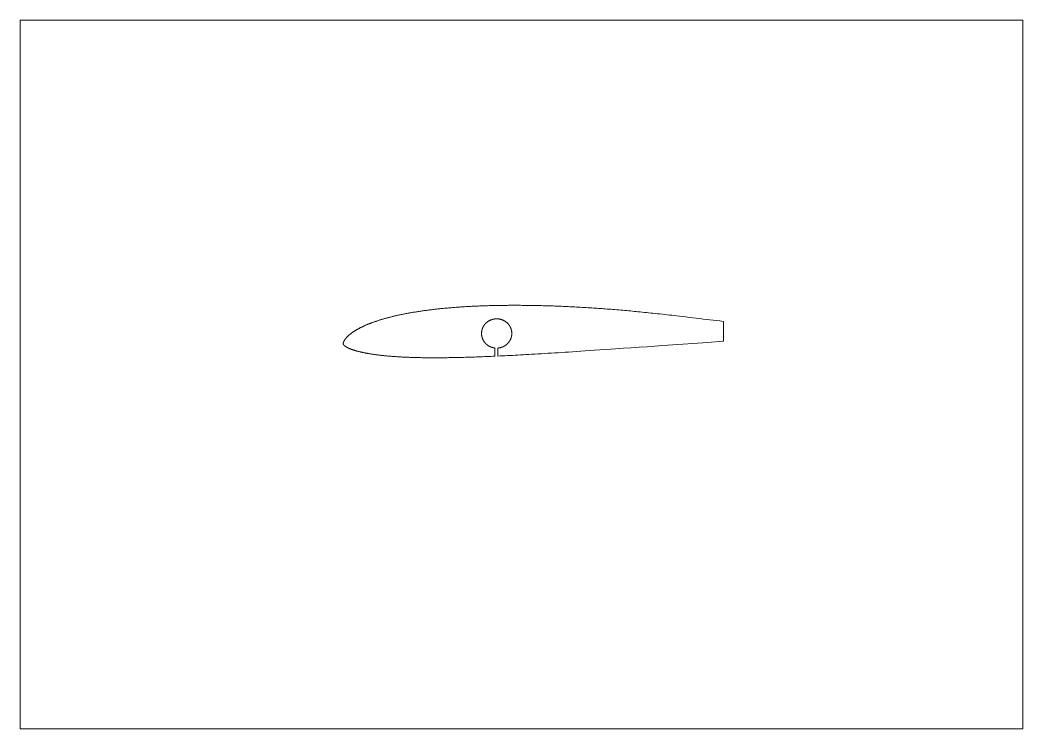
# Paper-space layout 'Sheet' of a CAD drawing. Header units: millimetres. Extents: x 0 to 420, y 0 to 297.
# The model-space entities are those that its viewports show. They can reach past a viewport. Long polylines and large blocks are cut down to what shows.
import ezdxf

# ---------------------------------------------------------------- set-up
doc = ezdxf.new("R2010")
doc.units = ezdxf.units.MM
doc.layers.add('Geometries', color=7, linetype='Continuous')

msp = doc.modelspace()

# ---------------------------------------------------------------- linework, layer by layer
at = {"layer": 'Geometries', "linetype": 'Continuous', "lineweight": 13}
for p, q in [((294.64, 162.8), (294.64, 170.56)), ((198.85, 156.17), (198.85, 159.61)), ((200.05, 159.59), (200.05, 156.22))]:
    msp.add_line(p, q, dxfattribs=at)
at = {"layer": 'Geometries', "linetype": 'Continuous', "lineweight": 13, "flags": 128}
for points in [[(135.37, 161.62), (135.38, 161.66), (135.39, 161.7), (135.39, 161.75), (135.4, 161.79), (135.41, 161.84), (135.42, 161.88), (135.43, 161.92), (135.45, 161.97), (135.46, 162.02), (135.48, 162.07), (135.49, 162.11), (135.51, 162.16), (135.53, 162.21), (135.55, 162.26), (135.57, 162.31), (135.59, 162.36), (135.62, 162.41), (135.64, 162.46), (135.67, 162.51), (135.69, 162.56), (135.72, 162.62), (135.75, 162.67), (135.78, 162.73), (135.81, 162.78), (135.85, 162.84), (135.88, 162.89), (135.91, 162.95), (135.95, 163), (135.99, 163.06), (136.03, 163.12), (136.07, 163.18), (136.11, 163.23), (136.16, 163.3), (136.21, 163.38), (136.27, 163.45), (136.32, 163.51), (136.38, 163.58), (136.43, 163.65), (136.49, 163.72), (136.54, 163.78), (136.6, 163.85), (136.67, 163.93), (136.74, 164), (136.81, 164.08), (136.88, 164.16), (136.95, 164.23), (137.02, 164.31), (137.1, 164.39), (137.18, 164.47), (137.26, 164.55), (137.34, 164.62), (137.42, 164.7), (137.5, 164.78), (137.59, 164.85), (137.67, 164.92), (137.74, 164.99), (137.82, 165.06), (137.9, 165.12), (137.98, 165.19), (138.06, 165.25), (138.17, 165.34), (138.28, 165.43), (138.39, 165.51), (138.49, 165.6), (138.6, 165.68), (138.71, 165.77), (138.82, 165.85), (138.94, 165.93), (139.04, 166.01), (139.15, 166.09), (139.25, 166.16), (139.36, 166.24), (139.47, 166.31), (139.58, 166.39), (139.68, 166.46), (139.79, 166.52), (139.89, 166.59), (139.99, 166.66), (140.1, 166.72), (140.23, 166.81), (140.37, 166.89), (140.5, 166.97), (140.64, 167.05), (140.78, 167.13), (140.91, 167.21), (141.05, 167.29), (141.21, 167.39), (141.37, 167.48), (141.53, 167.57), (141.69, 167.66), (141.85, 167.75), (142.01, 167.83), (142.17, 167.92), (142.32, 168), (142.48, 168.08), (142.63, 168.16), (142.78, 168.24), (142.93, 168.31), (143.08, 168.38), (143.23, 168.46), (143.39, 168.53), (143.54, 168.6), (143.69, 168.67), (143.87, 168.76), (144.05, 168.84), (144.23, 168.92), (144.41, 169), (144.59, 169.08), (144.77, 169.16), (144.96, 169.24), (145.14, 169.32), (145.33, 169.4), (145.52, 169.48), (145.7, 169.55), (145.92, 169.64), (146.14, 169.73), (146.35, 169.82), (146.57, 169.9), (146.79, 169.99), (147.01, 170.07), (147.22, 170.15), (147.43, 170.23), (147.63, 170.3), (147.84, 170.38), (148.05, 170.45), (148.27, 170.53), (148.49, 170.61), (148.71, 170.69), (148.94, 170.76), (149.16, 170.84), (149.38, 170.91), (149.64, 171), (149.91, 171.08), (150.17, 171.17), (150.43, 171.25), (150.7, 171.34), (150.97, 171.42), (151.24, 171.5), (151.51, 171.58), (151.78, 171.66), (152.06, 171.74), (152.33, 171.82), (152.6, 171.9), (152.88, 171.98), (153.16, 172.05), (153.43, 172.13), (153.71, 172.2), (153.99, 172.28), (154.26, 172.35), (154.57, 172.43), (154.87, 172.51), (155.18, 172.59), (155.49, 172.66), (155.79, 172.74), (156.1, 172.81), (156.41, 172.89), (156.71, 172.96), (157.02, 173.03), (157.33, 173.1), (157.63, 173.17), (157.93, 173.24), (158.23, 173.31), (158.54, 173.37), (158.88, 173.45), (159.23, 173.52), (159.57, 173.59), (159.92, 173.66), (160.26, 173.73), (160.61, 173.8), (160.95, 173.87), (161.3, 173.94), (161.66, 174.01), (162.02, 174.08), (162.38, 174.14), (162.75, 174.21), (163.11, 174.28), (163.47, 174.34), (163.87, 174.41), (164.27, 174.48), (164.66, 174.55), (165.06, 174.61), (165.46, 174.68), (165.85, 174.74), (166.25, 174.81), (166.69, 174.88), (167.13, 174.94), (167.56, 175.01), (168, 175.07), (168.44, 175.14), (168.88, 175.2), (169.32, 175.26), (169.76, 175.32), (170.19, 175.38), (170.63, 175.44), (171.06, 175.49), (171.5, 175.55), (171.93, 175.6), (172.36, 175.66), (172.8, 175.71), (173.25, 175.76), (173.7, 175.82), (174.14, 175.87), (174.59, 175.92), (175.03, 175.96), (175.47, 176.01), (175.91, 176.06), (176.35, 176.1), (176.8, 176.15), (177.25, 176.19), (177.69, 176.24), (178.14, 176.28), (178.59, 176.32), (179.04, 176.36), (179.49, 176.4), (180.01, 176.45), (180.54, 176.49), (181.06, 176.53), (181.59, 176.58), (182.11, 176.62), (182.63, 176.66), (183.13, 176.69), (183.62, 176.73), (184.12, 176.76), (184.61, 176.8), (185.11, 176.83), (185.63, 176.86), (186.16, 176.89), (186.68, 176.93), (187.21, 176.96), (187.73, 176.99), (188.26, 177.02), (188.75, 177.04), (189.25, 177.07), (189.74, 177.09), (190.24, 177.12), (190.73, 177.14), (191.29, 177.16), (191.84, 177.19), (192.39, 177.21), (192.94, 177.23), (193.5, 177.25), (194.05, 177.27), (194.6, 177.29), (195.16, 177.31), (195.79, 177.33), (196.42, 177.34), (197.05, 177.36), (197.68, 177.38), (198.31, 177.39), (198.93, 177.4), (199.55, 177.42), (200.17, 177.43), (200.79, 177.44), (201.42, 177.45), (202.05, 177.46), (202.69, 177.46), (203.32, 177.47), (203.95, 177.47), (204.58, 177.48), (205.21, 177.48), (205.85, 177.48), (206.48, 177.49), (207.11, 177.49), (207.74, 177.49), (208.38, 177.48), (209.01, 177.48), (209.64, 177.48), (210.34, 177.47), (211.03, 177.47), (211.73, 177.46), (212.42, 177.45), (213.12, 177.44), (213.87, 177.43), (214.62, 177.42), (215.37, 177.41), (216.12, 177.39), (216.87, 177.38), (217.62, 177.36), (218.32, 177.35), (219.03, 177.33), (219.74, 177.31), (220.44, 177.29), (221.15, 177.27), (221.85, 177.25), (222.56, 177.22), (223.27, 177.2), (223.97, 177.18), (224.68, 177.15), (225.37, 177.12), (226.07, 177.1), (226.76, 177.07), (227.45, 177.04), (228.16, 177.01), (228.87, 176.98), (229.57, 176.94), (230.28, 176.91), (230.98, 176.88), (231.68, 176.84), (232.37, 176.81), (233.06, 176.77), (233.76, 176.73), (234.58, 176.69), (235.41, 176.64), (236.23, 176.59), (237.06, 176.54), (237.88, 176.49), (238.71, 176.44), (239.41, 176.39), (240.12, 176.35), (240.82, 176.3), (241.53, 176.25), (242.23, 176.2), (242.92, 176.15), (243.62, 176.1), (244.31, 176.05), (245, 176), (245.83, 175.94), (246.65, 175.88), (247.47, 175.81), (248.3, 175.75), (249.12, 175.68), (249.94, 175.61), (250.77, 175.54), (251.59, 175.47), (252.41, 175.4), (253.24, 175.33), (254.06, 175.25), (254.88, 175.18), (255.66, 175.11), (256.43, 175.03), (257.21, 174.96), (257.99, 174.88), (258.76, 174.81), (259.66, 174.72), (260.55, 174.63), (261.45, 174.54), (262.35, 174.45), (263.24, 174.36), (264.14, 174.26), (265.04, 174.17), (266.02, 174.06), (267.01, 173.96), (268, 173.85), (268.98, 173.74), (269.97, 173.63), (270.95, 173.52), (271.94, 173.41), (272.92, 173.3), (273.91, 173.18), (274.89, 173.07), (276.18, 172.92), (277.47, 172.77), (278.76, 172.62), (280.23, 172.44), (281.69, 172.27), (283.16, 172.1), (284.62, 171.92), (286.09, 171.75), (287.55, 171.57), (288.93, 171.41), (290.32, 171.24), (291.7, 171.08), (293.08, 170.92), (294.46, 170.75)], [(205.95, 165.7), (205.95, 165.78), (205.95, 165.85), (205.94, 165.92), (205.94, 165.99), (205.94, 166.06), (205.93, 166.14), (205.93, 166.21), (205.92, 166.28), (205.91, 166.35), (205.91, 166.42), (205.9, 166.49), (205.89, 166.56), (205.88, 166.63), (205.86, 166.7), (205.85, 166.77), (205.84, 166.84), (205.83, 166.91), (205.81, 166.98), (205.79, 167.05), (205.78, 167.12), (205.76, 167.19), (205.74, 167.26), (205.72, 167.33), (205.7, 167.4), (205.68, 167.47), (205.66, 167.54), (205.63, 167.61), (205.61, 167.68), (205.58, 167.75), (205.56, 167.82), (205.53, 167.89), (205.5, 167.96), (205.47, 168.03), (205.44, 168.1), (205.41, 168.17), (205.38, 168.24), (205.35, 168.31), (205.31, 168.38), (205.28, 168.45), (205.24, 168.52), (205.2, 168.58), (205.17, 168.65), (205.13, 168.72), (205.09, 168.78), (205.05, 168.85), (205.01, 168.92), (204.96, 168.98), (204.92, 169.05), (204.88, 169.11), (204.83, 169.18), (204.78, 169.24), (204.74, 169.31), (204.69, 169.37), (204.64, 169.43), (204.59, 169.49), (204.54, 169.55), (204.49, 169.62), (204.43, 169.68), (204.38, 169.74), (204.32, 169.8), (204.26, 169.86), (204.2, 169.93), (204.14, 169.99), (204.07, 170.05), (204.01, 170.11), (203.95, 170.17), (203.88, 170.23), (203.82, 170.28), (203.75, 170.34), (203.69, 170.39), (203.63, 170.44), (203.56, 170.49), (203.5, 170.54), (203.43, 170.59), (203.37, 170.63), (203.3, 170.68), (203.24, 170.72), (203.17, 170.77), (203.1, 170.81), (203.03, 170.85), (202.97, 170.9), (202.9, 170.94), (202.83, 170.97), (202.76, 171.01), (202.69, 171.05), (202.62, 171.09), (202.55, 171.12), (202.48, 171.16), (202.41, 171.19), (202.34, 171.23), (202.27, 171.26), (202.2, 171.29), (202.13, 171.32), (202.06, 171.35), (201.98, 171.38), (201.91, 171.41), (201.84, 171.43), (201.76, 171.46), (201.69, 171.48), (201.62, 171.51), (201.54, 171.53), (201.47, 171.55), (201.4, 171.58), (201.32, 171.6), (201.25, 171.62), (201.18, 171.63), (201.1, 171.65), (201.03, 171.67), (200.96, 171.68), (200.87, 171.7), (200.79, 171.72), (200.7, 171.73), (200.62, 171.75), (200.53, 171.76), (200.45, 171.77), (200.36, 171.78), (200.28, 171.79), (200.19, 171.8), (200.11, 171.8), (200.02, 171.81), (199.94, 171.81), (199.86, 171.82), (199.78, 171.82), (199.71, 171.82), (199.63, 171.82), (199.55, 171.82), (199.48, 171.82), (199.4, 171.82), (199.33, 171.82), (199.25, 171.81), (199.18, 171.81), (199.1, 171.8), (199.03, 171.8), (198.96, 171.79), (198.89, 171.78), (198.82, 171.77), (198.74, 171.76), (198.67, 171.75), (198.6, 171.74), (198.53, 171.73), (198.45, 171.72), (198.38, 171.7), (198.31, 171.69), (198.24, 171.68), (198.16, 171.66), (198.09, 171.64), (198.02, 171.62), (197.95, 171.61), (197.87, 171.59), (197.8, 171.57), (197.73, 171.54), (197.65, 171.52), (197.58, 171.5), (197.51, 171.47), (197.44, 171.45), (197.36, 171.42), (197.29, 171.4), (197.22, 171.37), (197.15, 171.34), (197.07, 171.31), (197, 171.28), (196.93, 171.25), (196.86, 171.21), (196.79, 171.18), (196.72, 171.14), (196.65, 171.11), (196.58, 171.07), (196.51, 171.04), (196.44, 171), (196.37, 170.96), (196.3, 170.92), (196.23, 170.88), (196.17, 170.84), (196.1, 170.79), (196.03, 170.75), (195.96, 170.71), (195.9, 170.66), (195.83, 170.61), (195.77, 170.57), (195.7, 170.52), (195.64, 170.47), (195.58, 170.42), (195.51, 170.37), (195.45, 170.32), (195.39, 170.27), (195.32, 170.21), (195.26, 170.15), (195.19, 170.09), (195.13, 170.03), (195.06, 169.96), (195, 169.9), (194.95, 169.84), (194.89, 169.78), (194.83, 169.72), (194.77, 169.65), (194.72, 169.59), (194.67, 169.53), (194.62, 169.47), (194.57, 169.41), (194.52, 169.34), (194.47, 169.28), (194.42, 169.22), (194.38, 169.15), (194.33, 169.09), (194.29, 169.02), (194.24, 168.95), (194.2, 168.89), (194.16, 168.82), (194.12, 168.76), (194.08, 168.69), (194.04, 168.62), (194, 168.56), (193.97, 168.49), (193.93, 168.42), (193.9, 168.35), (193.86, 168.28), (193.83, 168.21), (193.8, 168.14), (193.77, 168.08), (193.74, 168), (193.71, 167.93), (193.68, 167.86), (193.65, 167.79), (193.63, 167.72), (193.6, 167.65), (193.58, 167.58), (193.55, 167.51), (193.53, 167.44), (193.51, 167.36), (193.49, 167.29), (193.47, 167.22), (193.45, 167.15), (193.43, 167.08), (193.42, 167.01), (193.4, 166.94), (193.38, 166.86), (193.37, 166.78), (193.35, 166.69), (193.34, 166.61), (193.33, 166.53), (193.31, 166.44), (193.3, 166.36), (193.3, 166.28), (193.29, 166.2), (193.28, 166.12), (193.28, 166.04), (193.27, 165.96), (193.27, 165.88), (193.27, 165.81), (193.27, 165.73), (193.27, 165.66), (193.27, 165.58)], [(294.46, 170.75), (294.47, 170.75), (294.49, 170.75), (294.5, 170.75), (294.51, 170.74), (294.52, 170.74), (294.54, 170.73), (294.55, 170.72), (294.56, 170.71), (294.57, 170.7), (294.58, 170.7), (294.59, 170.68), (294.6, 170.67), (294.61, 170.66), (294.62, 170.65), (294.62, 170.64), (294.63, 170.62), (294.63, 170.61), (294.64, 170.6), (294.64, 170.58), (294.64, 170.57), (294.64, 170.56)], [(193.27, 165.58), (193.27, 165.52), (193.27, 165.46), (193.27, 165.4), (193.28, 165.34), (193.28, 165.27), (193.29, 165.21), (193.29, 165.15), (193.3, 165.08), (193.3, 165.02), (193.31, 164.95), (193.32, 164.89), (193.33, 164.82), (193.34, 164.75), (193.35, 164.69), (193.36, 164.62), (193.38, 164.55), (193.39, 164.48), (193.41, 164.41), (193.42, 164.34), (193.44, 164.27), (193.46, 164.2), (193.48, 164.13), (193.5, 164.05), (193.52, 163.99), (193.54, 163.92), (193.56, 163.85), (193.58, 163.78), (193.6, 163.72), (193.63, 163.65), (193.65, 163.58), (193.68, 163.52), (193.71, 163.45), (193.73, 163.38), (193.76, 163.32), (193.79, 163.25), (193.82, 163.18), (193.85, 163.12), (193.88, 163.06), (193.91, 163), (193.94, 162.94), (193.98, 162.88), (194.01, 162.81), (194.04, 162.75), (194.08, 162.69), (194.11, 162.63), (194.15, 162.57), (194.19, 162.51), (194.23, 162.45), (194.27, 162.39), (194.31, 162.33), (194.35, 162.27), (194.39, 162.21), (194.43, 162.16), (194.47, 162.1), (194.51, 162.05), (194.55, 161.99), (194.6, 161.94), (194.64, 161.88), (194.69, 161.83), (194.73, 161.77), (194.78, 161.72), (194.83, 161.67), (194.88, 161.61), (194.92, 161.56), (194.97, 161.51), (195.02, 161.46), (195.07, 161.41), (195.12, 161.36), (195.17, 161.32), (195.22, 161.27), (195.28, 161.22), (195.33, 161.17), (195.38, 161.12), (195.44, 161.08), (195.49, 161.03), (195.55, 160.99), (195.61, 160.94), (195.66, 160.9), (195.72, 160.85), (195.78, 160.81), (195.84, 160.76), (195.91, 160.72), (195.97, 160.68), (196.03, 160.64), (196.09, 160.6), (196.15, 160.56), (196.22, 160.51), (196.29, 160.47), (196.35, 160.44), (196.42, 160.4), (196.49, 160.36), (196.56, 160.32), (196.63, 160.29), (196.7, 160.25), (196.77, 160.22), (196.84, 160.18), (196.91, 160.15), (196.99, 160.12), (197.06, 160.08), (197.13, 160.05), (197.21, 160.02), (197.28, 160), (197.36, 159.97), (197.43, 159.94), (197.51, 159.91), (197.59, 159.89), (197.67, 159.86), (197.75, 159.84), (197.82, 159.82), (197.9, 159.79), (197.98, 159.77), (198.07, 159.75), (198.15, 159.73), (198.23, 159.72), (198.31, 159.7), (198.39, 159.68), (198.47, 159.67), (198.54, 159.66), (198.62, 159.65), (198.69, 159.63), (198.77, 159.62), (198.85, 159.61)], [(200.05, 159.59), (200.13, 159.59), (200.21, 159.6), (200.3, 159.61), (200.38, 159.62), (200.46, 159.63), (200.54, 159.64), (200.62, 159.65), (200.71, 159.67), (200.8, 159.68), (200.89, 159.7), (200.98, 159.72), (201.07, 159.74), (201.15, 159.76), (201.24, 159.78), (201.33, 159.8), (201.41, 159.83), (201.5, 159.85), (201.58, 159.88), (201.66, 159.91), (201.75, 159.93), (201.83, 159.96), (201.91, 159.99), (201.99, 160.02), (202.07, 160.06), (202.15, 160.09), (202.23, 160.12), (202.31, 160.16), (202.39, 160.2), (202.46, 160.23), (202.54, 160.27), (202.62, 160.31), (202.69, 160.35), (202.77, 160.39), (202.84, 160.43), (202.91, 160.47), (202.98, 160.52), (203.06, 160.56), (203.13, 160.61), (203.2, 160.65), (203.26, 160.7), (203.33, 160.74), (203.4, 160.79), (203.46, 160.84), (203.53, 160.89), (203.59, 160.93), (203.65, 160.98), (203.71, 161.03), (203.77, 161.08), (203.83, 161.14), (203.89, 161.19), (203.95, 161.24), (204.01, 161.29), (204.06, 161.35), (204.12, 161.4), (204.17, 161.45), (204.23, 161.51), (204.28, 161.56), (204.33, 161.62), (204.38, 161.67), (204.43, 161.73), (204.48, 161.79), (204.54, 161.85), (204.59, 161.91), (204.64, 161.97), (204.69, 162.04), (204.74, 162.1), (204.78, 162.17), (204.83, 162.23), (204.88, 162.29), (204.92, 162.36), (204.96, 162.42), (205, 162.49), (205.04, 162.55), (205.08, 162.61), (205.12, 162.67), (205.15, 162.73), (205.19, 162.79), (205.22, 162.85), (205.25, 162.91), (205.28, 162.97), (205.32, 163.04), (205.35, 163.1), (205.37, 163.16), (205.4, 163.22), (205.43, 163.27), (205.46, 163.34), (205.49, 163.41), (205.51, 163.48), (205.54, 163.54), (205.57, 163.61), (205.59, 163.68), (205.61, 163.74), (205.64, 163.81), (205.66, 163.88), (205.68, 163.95), (205.7, 164.01), (205.72, 164.08), (205.74, 164.15), (205.76, 164.21), (205.78, 164.29), (205.79, 164.36), (205.81, 164.43), (205.82, 164.5), (205.84, 164.57), (205.85, 164.64), (205.86, 164.71), (205.87, 164.77), (205.88, 164.84), (205.89, 164.9), (205.9, 164.96), (205.91, 165.02), (205.92, 165.08), (205.92, 165.16), (205.93, 165.23), (205.93, 165.3), (205.94, 165.37), (205.94, 165.44), (205.95, 165.51), (205.95, 165.57), (205.95, 165.64), (205.95, 165.7)], [(198.85, 156.17), (197.98, 156.13), (197.11, 156.09), (196.24, 156.06), (195.37, 156.02), (194.5, 155.99), (193.64, 155.95), (192.79, 155.92), (191.93, 155.89), (191.08, 155.86), (190.32, 155.83), (189.55, 155.81), (188.79, 155.78), (188.03, 155.76), (187.26, 155.74), (186.5, 155.71), (185.74, 155.69), (184.97, 155.67), (184.29, 155.66), (183.61, 155.64), (182.92, 155.62), (182.24, 155.61), (181.55, 155.6), (180.88, 155.58), (180.21, 155.57), (179.54, 155.56), (178.87, 155.55), (178.18, 155.54), (177.5, 155.54), (176.81, 155.53), (176.12, 155.52), (175.44, 155.52), (174.75, 155.52), (174.07, 155.51), (173.48, 155.51), (172.89, 155.51), (172.31, 155.52), (171.72, 155.52), (171.13, 155.52), (170.54, 155.53), (169.99, 155.53), (169.44, 155.54), (168.88, 155.55), (168.33, 155.55), (167.77, 155.56), (167.22, 155.58), (166.67, 155.59), (166.11, 155.6), (165.56, 155.61), (165.01, 155.63), (164.57, 155.64), (164.14, 155.66), (163.7, 155.67), (163.27, 155.69), (162.83, 155.7), (162.37, 155.72), (161.91, 155.74), (161.45, 155.76), (160.99, 155.78), (160.53, 155.8), (160.07, 155.83), (159.63, 155.85), (159.2, 155.87), (158.76, 155.9), (158.33, 155.93), (157.89, 155.95), (157.46, 155.98), (157.03, 156.01), (156.59, 156.04), (156.16, 156.07), (155.72, 156.11), (155.38, 156.13), (155.04, 156.16), (154.7, 156.19), (154.36, 156.22), (154.02, 156.25), (153.67, 156.28), (153.32, 156.31), (152.97, 156.35), (152.62, 156.38), (152.27, 156.42), (151.92, 156.46), (151.58, 156.49), (151.23, 156.53), (150.89, 156.57), (150.58, 156.61), (150.28, 156.64), (149.97, 156.68), (149.66, 156.72), (149.36, 156.76), (149.05, 156.8), (148.74, 156.84), (148.44, 156.89), (148.13, 156.93), (147.83, 156.98), (147.52, 157.02), (147.22, 157.07), (146.91, 157.12), (146.61, 157.17), (146.3, 157.22), (146, 157.27), (145.78, 157.31), (145.57, 157.34), (145.35, 157.38), (145.14, 157.42), (144.92, 157.46), (144.71, 157.5), (144.5, 157.54), (144.29, 157.58), (144.09, 157.62), (143.87, 157.67), (143.65, 157.71), (143.43, 157.76), (143.21, 157.81), (142.99, 157.86), (142.77, 157.91), (142.55, 157.96), (142.31, 158.02), (142.07, 158.08), (141.83, 158.13), (141.59, 158.19), (141.35, 158.25), (141.18, 158.3), (141.01, 158.34), (140.85, 158.39), (140.68, 158.43), (140.55, 158.47), (140.42, 158.5), (140.29, 158.54), (140.16, 158.58), (140, 158.63), (139.85, 158.68), (139.69, 158.73), (139.54, 158.78), (139.39, 158.83), (139.23, 158.88), (139.08, 158.93), (138.94, 158.99), (138.79, 159.04), (138.64, 159.1), (138.49, 159.15), (138.35, 159.21), (138.21, 159.27), (138.06, 159.32), (137.92, 159.38), (137.83, 159.42), (137.73, 159.46), (137.64, 159.51), (137.54, 159.55), (137.45, 159.59), (137.36, 159.63), (137.27, 159.68), (137.18, 159.72), (137.09, 159.76), (137.01, 159.81), (136.92, 159.85), (136.85, 159.89), (136.79, 159.93), (136.72, 159.97), (136.65, 160.01), (136.58, 160.05), (136.52, 160.09), (136.45, 160.13), (136.39, 160.17), (136.32, 160.22), (136.26, 160.26), (136.19, 160.31), (136.13, 160.35), (136.07, 160.4), (136, 160.45), (135.94, 160.5), (135.88, 160.55), (135.85, 160.58), (135.81, 160.6), (135.78, 160.63), (135.75, 160.66), (135.71, 160.69), (135.69, 160.72), (135.66, 160.74), (135.64, 160.77), (135.62, 160.79), (135.59, 160.82), (135.57, 160.85), (135.55, 160.87), (135.53, 160.9), (135.51, 160.93), (135.49, 160.96), (135.48, 160.98), (135.46, 161), (135.45, 161.03), (135.44, 161.05), (135.43, 161.08), (135.42, 161.1), (135.41, 161.13), (135.4, 161.16), (135.39, 161.18), (135.38, 161.21), (135.37, 161.24), (135.37, 161.27), (135.36, 161.29), (135.36, 161.32), (135.36, 161.35), (135.36, 161.37), (135.36, 161.4), (135.36, 161.43), (135.36, 161.46), (135.36, 161.5), (135.36, 161.53), (135.37, 161.56), (135.37, 161.59), (135.37, 161.62)], [(294.26, 162.4), (287.98, 161.95), (281.7, 161.51), (275.42, 161.07), (269.15, 160.63), (265.86, 160.4), (262.57, 160.16), (259.28, 159.93), (255.99, 159.7), (252.7, 159.47), (249.42, 159.25), (247.21, 159.09), (245, 158.94), (242.79, 158.79), (240.58, 158.64), (238.37, 158.49), (236.63, 158.37), (234.89, 158.26), (233.16, 158.14), (231.42, 158.03), (229.68, 157.92), (228.23, 157.82), (226.79, 157.73), (225.34, 157.64), (223.89, 157.55), (222.44, 157.46), (221, 157.37), (219.63, 157.28), (218.27, 157.2), (216.9, 157.12), (215.54, 157.04), (214.17, 156.96), (213.04, 156.9), (211.91, 156.83), (210.78, 156.77), (209.65, 156.71), (208.52, 156.65), (207.39, 156.59), (206.26, 156.53), (205.23, 156.47), (204.19, 156.42), (203.16, 156.37), (202.12, 156.32), (201.08, 156.27), (200.05, 156.22)], [(294.64, 162.8), (294.64, 162.78), (294.64, 162.76), (294.64, 162.74), (294.64, 162.73), (294.63, 162.71), (294.63, 162.69), (294.62, 162.67), (294.61, 162.65), (294.6, 162.63), (294.59, 162.62), (294.58, 162.6), (294.57, 162.58), (294.56, 162.56), (294.55, 162.55), (294.53, 162.53), (294.52, 162.51), (294.5, 162.5), (294.48, 162.49), (294.47, 162.47), (294.45, 162.46), (294.43, 162.45), (294.41, 162.44), (294.39, 162.43), (294.37, 162.42), (294.35, 162.42), (294.33, 162.41), (294.32, 162.41), (294.3, 162.4), (294.28, 162.4), (294.26, 162.4)]]:
    msp.add_lwpolyline(points, dxfattribs=at)

psp = doc.layouts.new('Sheet')

# ---------------------------------------------------------------- viewports
at = {"layer": '0'}
psp.add_viewport(center=(210, 148.5), size=(420, 297), view_center_point=(210, 148.5), view_height=297, dxfattribs=at)

doc.saveas('drawing.dxf')
